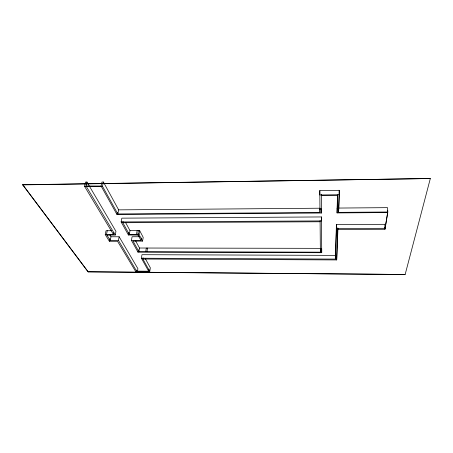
<?xml version="1.0" encoding="UTF-8"?>
<svg xmlns="http://www.w3.org/2000/svg" width="453" height="453" viewBox="0 0 453 453"><rect width="100%" height="100%" fill="white"/><g stroke="black" fill="none" stroke-linecap="round" stroke-linejoin="round"><path stroke-width="0.68" d="M319.807 190.56L319.807 194.977L339.314 194.75L339.229 190.311L319.807 190.56L319.977 212.502L117.842 213.946L102.48 186.285L103.403 182.015L101.959 182.038L101.03 186.308L84.535 186.313L85.532 182.061L86.965 182.038L115.957 231.347L115.243 235.033L106.902 235.124M319.977 212.502L319.977 208.21L118.641 209.864L103.403 182.015M335.328 255.379L141.976 254.694L141.393 258.227L335.379 259.093L336.426 224.518L384.835 224.314L384.971 229.28L337.915 229.416L336.687 259.926L142.871 259.02L143.08 257.774M335.379 259.093L336.488 228.459L385.084 228.306L387.666 212.559L337.055 212.916L337.491 194.733M337.055 212.916L337.689 195.379L321.387 195.56M336.687 259.926L337.734 228.029M338.527 208.057L387.53 207.65L387.819 212.015L338.601 212.366L339.229 190.311M338.601 212.366L339.314 194.75M109.881 234.965L110.979 236.766L119.139 236.76L118.448 240.407L136.732 271.347L149.773 271.449L150.339 267.808L145.447 258.856M148.618 271.443L148.975 269.173M145.713 251.698L146.308 248.034M146.942 251.698L147.531 248.034M385.095 228.555L387.819 212.015M136.529 270.056L136.155 272.287L88.171 271.896L22.695 184.728L430.333 178.522L405.152 274.478L137.299 272.293L137.905 268.674L119.139 236.76M135.64 240.928L139.518 248.023L320.367 248.346L320.367 252.174L138.901 251.675L133.04 241.115L142.57 241.115L143.199 237.372L139.688 230.622L130.011 230.645L125.6 222.582M320.294 248.957L321.704 248.963L321.709 252.712L138.012 252.179L138.42 249.796M138.901 251.675L139.518 248.023M141.393 237.955L140.968 240.475L138.108 234.994M137.769 234.416L138.42 230.622M138.097 235.073L138.324 233.759L138.12 235.073L128.425 235.011L121.127 221.942L121.851 218.153L321.522 216.947L321.709 252.712M142.57 241.115L139.037 234.411L139.688 230.622M136.478 234.411L137.134 230.622M138.012 252.179L131.438 240.407L132.089 236.743L139.558 236.732M128.425 235.011L128.873 232.548M139.037 234.411L129.326 234.428L130.011 230.645M129.332 234.433L122.831 222.723L123.074 221.432M117.842 213.946L118.641 209.864M319.359 209.003L321.483 208.986L321.483 213.023L116.948 214.462L117.321 212.542M111.483 230.696L106.03 230.713L105.238 234.62L113.533 234.603L113.913 232.644M136.155 272.287L117.531 241.268L109.383 241.268L109.892 238.691M118.448 240.407L110.26 240.407L110.979 236.766M106.466 234.62L107.259 230.707M106.919 235.124L110.26 240.407M88.171 271.896L22.695 184.728M85.974 186.291L86.965 182.038M22.65 184.892L430.333 178.522M101.03 186.308L102.48 186.285M336.987 208.861L338.385 208.85M121.127 221.942L321.528 220.934L321.522 216.947M122.831 222.723L320.067 221.766M131.438 240.407L140.979 240.401M335.209 255.985L336.624 255.99M136.766 271.137L148.652 271.228L141.393 258.227M88.205 271.755L405.152 274.478M105.238 234.62L109.383 241.268M84.535 186.313L113.533 234.603M115.243 235.033L86.036 186.041L101.081 186.058L116.948 214.462M136.732 271.347L137.299 272.293M142.871 259.02L149.773 271.449M387.53 210.509L387.677 212.814M384.84 227.168L384.971 229.28M337.893 228.023L337.915 229.416M336.426 224.518L336.488 228.459M320.095 220.492L320.367 252.174M321.398 194.218L321.483 213.023"/></g></svg>
